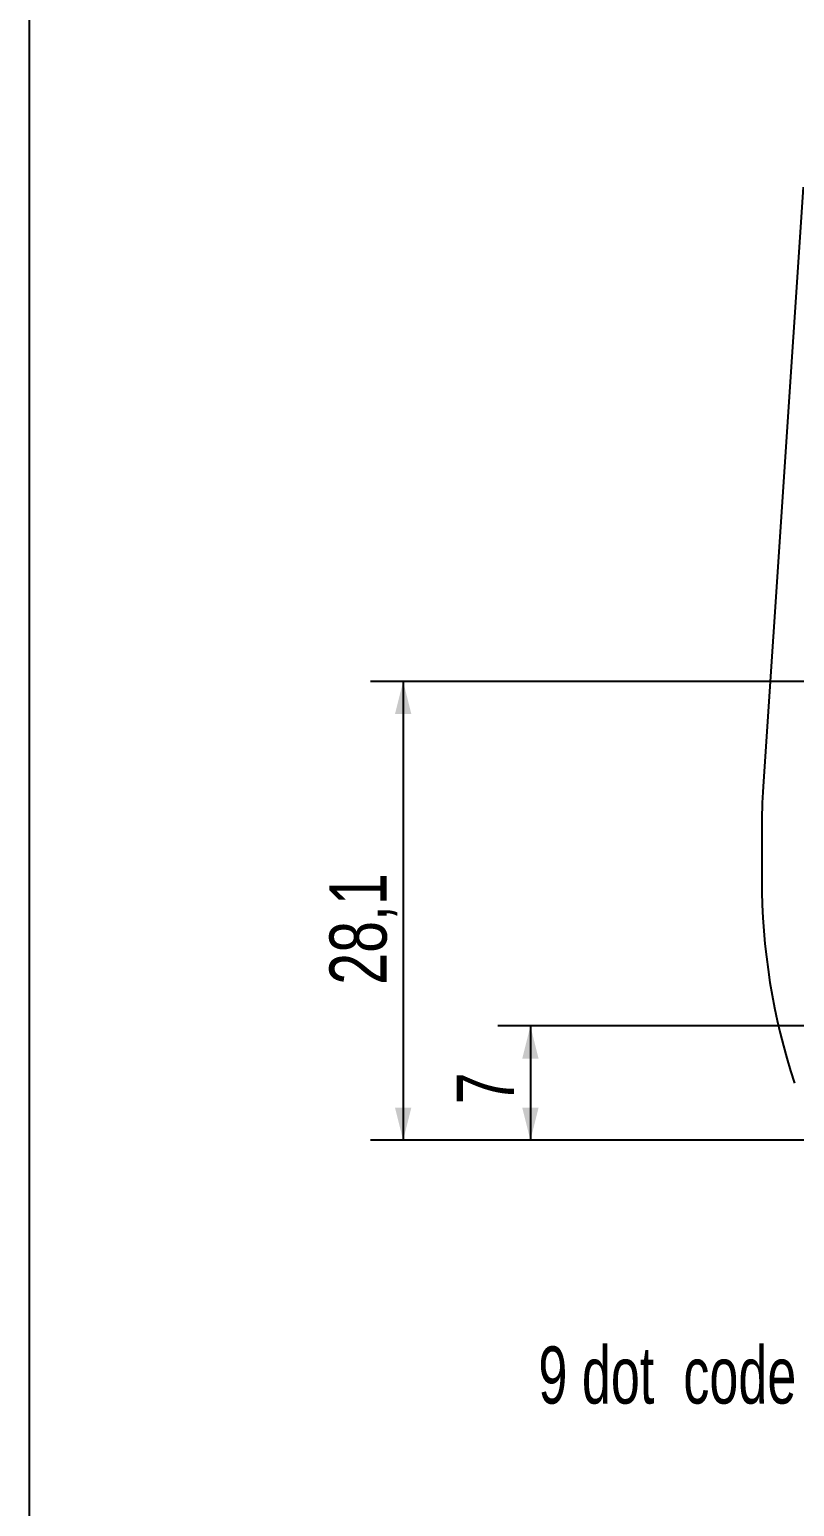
# Model space of a CAD drawing. Header units: millimetres. Extents: x 10 to 459, y 8 to 584.
# Drawn here: x 10 to 56.8, y 289.4 to 379.8 of the extents above; entities that cross this region are included whole.
import ezdxf

# ---------------------------------------------------------------- set-up
doc = ezdxf.new("R2010")
doc.units = ezdxf.units.MM
doc.layers.add('DIMENSIONS', color=2, linetype='Continuous')
doc.layers.add('TEXT', color=2, linetype='Continuous')
doc.layers.add('OUTLINE', color=7, linetype='Continuous', lineweight=25)
doc.styles.add('SLDTEXTSTYLE0', font='TXT', dxfattribs={"width": 0.75})
doc.styles.add('SLDTEXTSTYLE4', font='TXT', dxfattribs={"width": 0.681818})
doc.dimstyles.new('SLDDIMSTYLE5', dxfattribs={"dimtxt": 3.5, "dimasz": 2, "dimexe": 0, "dimexo": 0.0625, "dimgap": 0.875, "dimtad": 1, "dimrnd": 1e-09, "dimzin": 12, "dimdsep": 46, "dimtxsty": 'SLDTEXTSTYLE0', "dimsah": 1, "dimcen": 0.09, "dimadec": 0, "dimazin": 3, "dimtfac": 1, "dimtofl": 0, "dimtmove": 0, "dimatfit": 3, "dimfxl": 0, "dimfrac": 2, "dimtolj": 1, "dimtzin": 12, "dimarcsym": 0})

# ---------------------------------------------------------------- blocks, each defined once
blk = doc.blocks.new('_D_30')
at = {"layer": 'DIMENSIONS'}
for p, q in [((73.093, 318.805), (38.668, 318.805)), ((40.668, 318.805), (40.668, 311.805)), ((74.53, 311.805), (38.668, 311.805))]:
    blk.add_line(p, q, dxfattribs=at)
for points in [[(40.668, 318.805), (40.168, 316.805), (41.168, 316.805)], [(40.668, 311.805), (41.168, 313.805), (40.168, 313.805)]]:
    blk.add_solid(points, dxfattribs=at)
at = {"layer": 'DIMENSIONS', "insert": (36.156, 314.012), "char_height": 3.5, "attachment_point": 1, "rotation": 90, "style": 'SLDTEXTSTYLE0'}
blk.add_mtext('7', dxfattribs=at)
blk = doc.blocks.new('_D_31')
at = {"layer": 'DIMENSIONS'}
for p, q in [((61.469, 339.905), (30.879, 339.905)), ((32.879, 339.905), (32.879, 311.805)), ((74.53, 311.805), (30.879, 311.805))]:
    blk.add_line(p, q, dxfattribs=at)
for points in [[(32.879, 339.905), (32.379, 337.905), (33.379, 337.905)], [(32.879, 311.805), (33.379, 313.805), (32.379, 313.805)]]:
    blk.add_solid(points, dxfattribs=at)
at = {"layer": 'DIMENSIONS', "insert": (28.367, 321.329), "char_height": 3.5, "attachment_point": 1, "rotation": 90, "style": 'SLDTEXTSTYLE0'}
blk.add_mtext('28,1', dxfattribs=at)

msp = doc.modelspace()

# ---------------------------------------------------------------- linework, layer by layer
at = {"layer": 'OUTLINE'}
for p, q in [((10, 8), (10, 584)), ((57.364, 370.169), (54.923, 333.46)), ((54.835, 330.805), (54.835, 327.805))]:
    msp.add_line(p, q, dxfattribs=at)
for centre, start, end in [((94.835, 330.805), 176.1951, 180), ((94.835, 327.805), 180, 198.20996)]:
    msp.add_arc(centre, 40, start, end, dxfattribs=at)

# ---------------------------------------------------------------- texts
at = {"layer": 'TEXT', "insert": (41.16, 299.188), "char_height": 3.5, "attachment_point": 1, "style": 'SLDTEXTSTYLE4'}
msp.add_mtext('9 dot  code', dxfattribs=at)

# ---------------------------------------------------------------- dimensions: what is measured, and where the dimension line sits
at = {"layer": 'DIMENSIONS'}
for base, p1, picture, middle in [((32.879, 311.805), (62.469, 339.905), '_D_31', (32.879, 325.855)), ((40.668, 311.805), (74.093, 318.805), '_D_30', (40.668, 315.305))]:
    dim = msp.add_linear_dim(base=base, p1=p1, p2=(75.53, 311.805), angle=90, dimstyle='SLDDIMSTYLE5', dxfattribs=at)
    dim.commit()
    dim.dimension.update_dxf_attribs({"geometry": picture, "text_midpoint": middle, "dimtype": 160})

doc.saveas('drawing.dxf')
